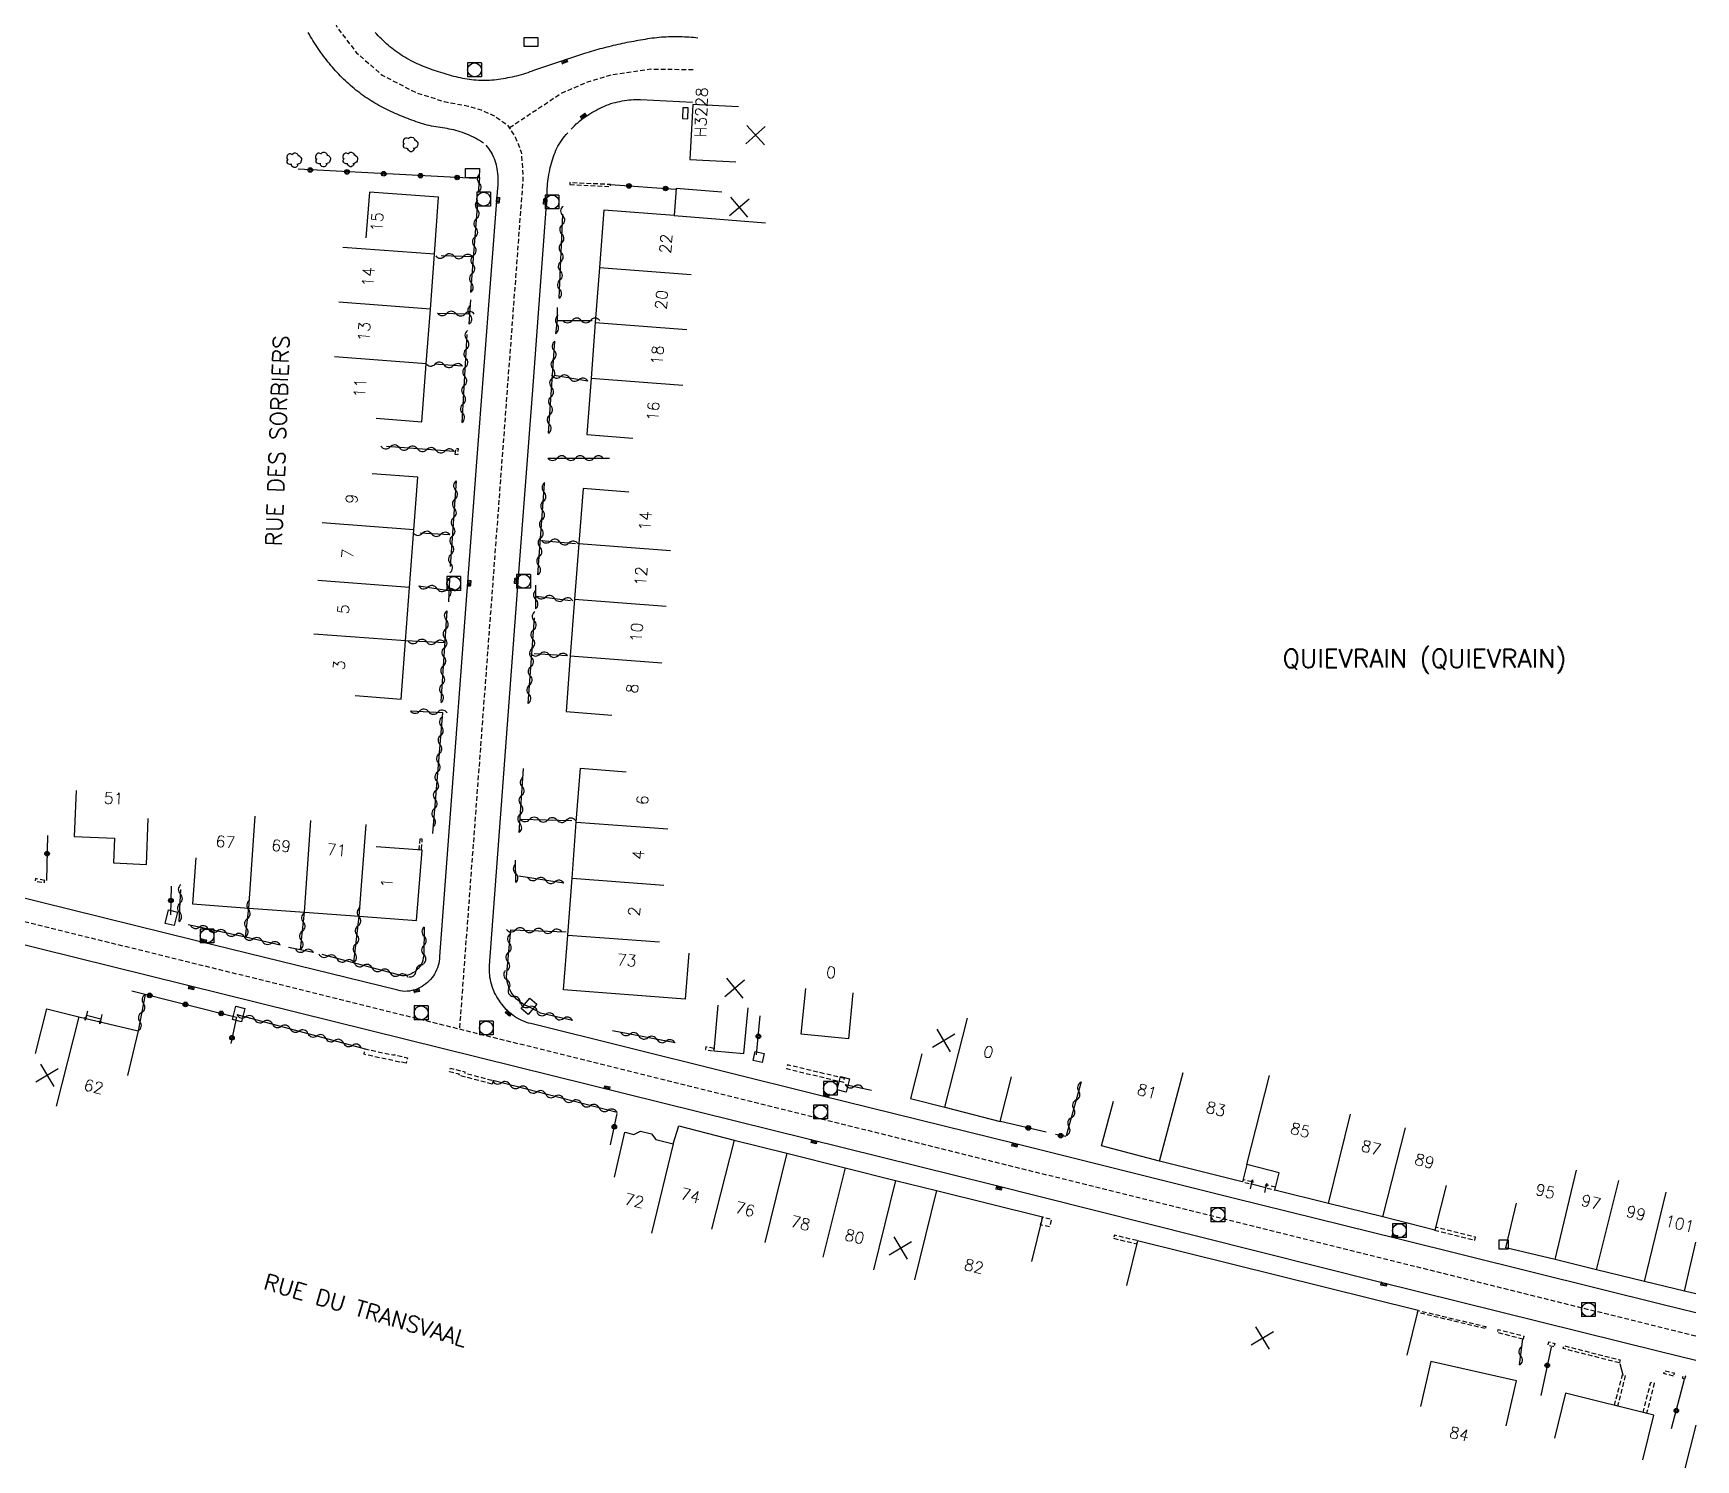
# Model space of a CAD drawing. Header units: millimetres. Extents: x 101000 to 102000, y 121000 to 122001.
# Drawn here: x 101819.2 to 102000, y 121675.7 to 121830.8 of the extents above; entities that cross this region are included whole.
import ezdxf
from ezdxf.enums import TextEntityAlignment as Align

# ---------------------------------------------------------------- set-up
doc = ezdxf.new("R2010")
doc.units = ezdxf.units.MM
doc.linetypes.add('DASHED', pattern=[0.75, 0.5, -0.25])
doc.layers.get('0').update_dxf_attribs({"linetype": 'CONTINUOUS'})
for name, color, linetype in [('W0001', 6, 'DASHED'), ('W0008', 7, 'CONTINUOUS'), ('W0017', 7, 'CONTINUOUS'), ('W0100', 7, 'CONTINUOUS'), ('W0105', 7, 'CONTINUOUS'), ('W0112', 1, 'DASHED'), ('W0300', 7, 'CONTINUOUS'), ('W0310', 3, 'CONTINUOUS'), ('W0322', 7, 'CONTINUOUS'), ('W0400', 7, 'CONTINUOUS'), ('W0420', 7, 'CONTINUOUS'), ('W0980', 7, 'CONTINUOUS'), ('W0984', 7, 'CONTINUOUS'), ('W0989', 7, 'CONTINUOUS'), ('W0991', 7, 'CONTINUOUS'), ('W1102', 7, 'CONTINUOUS'), ('W1471', 7, 'CONTINUOUS')]:
    doc.layers.add(name, color=color, linetype=linetype)
doc.styles.get("Standard").update_dxf_attribs({"font": 'romans.shx', "width": 0.85})

# ---------------------------------------------------------------- blocks, each defined once
blk = doc.blocks.new('t322o')
at = {"color": 0, "linetype": 'Continuous'}
for radius in [0.25, 0.15]:
    blk.add_circle((0, 0), radius, dxfattribs=at)
blk = doc.blocks.new('t310o')
at = {"color": 0, "linetype": 'Continuous'}
for centre, start, end in [((-0.5, 0.38), 216.8699, 323.1304), ((0.5, -0.37), 36.8699, 143.1303)]:
    blk.add_arc(centre, 0.625, start, end, dxfattribs=at)
blk = doc.blocks.new('t991o')
at = {"color": 0, "linetype": 'Continuous'}
for p, q in [((-1, 1), (1, -1)), ((-1, -1), (1, 1))]:
    blk.add_line(p, q, dxfattribs=at)
blk = doc.blocks.new('T420')
for p, q in [((0.75, 0.75), (-0.75, 0.75)), ((-0.75, 0.75), (-0.75, -0.75)), ((0.75, 0.75), (0.75, -0.75)), ((0.75, -0.75), (-0.75, -0.75))]:
    blk.add_line(p, q)
blk.add_ellipse((0, 0), major_axis=(-0.53, 0.53), ratio=1, start_param=3.926991, end_param=10.210176)
blk = doc.blocks.new('t112o')
at = {"color": 0, "linetype": 'Continuous'}
for p, q in [((-0.5, 0.5), (0.5, 0.5)), ((-0.5, -0.5), (-0.5, 0.5)), ((0.5, 0.5), (0.5, -0.5)), ((0.5, -0.5), (-0.5, -0.5))]:
    blk.add_line(p, q, dxfattribs=at)
blk = doc.blocks.new('T400')
for p, q in [((-0.15, 0.3), (0.15, 0.3)), ((-0.15, -0.25), (-0.15, 0.3)), ((-0.15, 0.15), (0.15, 0.15)), ((-0.15, 0), (0.15, 0)), ((0.15, 0.3), (0.15, -0.25)), ((-0.15, -0.15), (0.15, -0.15)), ((-0.15, -0.25), (-0.15, -0.3)), ((-0.15, -0.3), (0.15, -0.3)), ((0.15, -0.3), (0.15, -0.25))]:
    blk.add_line(p, q)
blk = doc.blocks.new('t105o')
for p, q in [((-0.5, 0), (0.5, 0)), ((0.5, 0), (0.2, 0.1)), ((0.5, 0), (0.2, -0.1))]:
    blk.add_line(p, q)
blk = doc.blocks.new('T1471')
at = {"color": 0, "linetype": 'Continuous', "flags": 128}
blk.add_lwpolyline([(-0.75, -0.5), (-0.75, 0.5), (0.75, 0.5), (0.75, -0.5), (-0.75, -0.5)], dxfattribs=at)
blk = doc.blocks.new('T300')
for p, q in [((-0.8, 0.51), (-0.86, 0.34)), ((-0.86, 0.34), (-0.86, 0.17)), ((-0.86, 0.17), (-0.74, 0.06)), ((-0.69, 0.63), (-0.8, 0.51)), ((-0.8, -0.06), (-0.74, 0.06)), ((-0.74, 0.06), (-0.69, 0.11)), ((-0.57, 0.69), (-0.69, 0.63)), ((-0.46, 0.69), (-0.57, 0.69)), ((-0.29, 0.63), (-0.46, 0.69)), ((-0.29, 0.63), (-0.17, 0.74)), ((-0.23, 0.57), (-0.29, 0.63)), ((-0.17, 0.74), (-0.06, 0.8)), ((-0.06, 0.8), (0.06, 0.8)), ((0.06, 0.8), (0.23, 0.74)), ((0.23, 0.74), (0.34, 0.63)), ((0.34, 0.63), (0.4, 0.51)), ((0.46, 0.46), (0.34, 0.46)), ((0.4, 0.51), (0.4, 0.46)), ((0.57, 0.4), (0.46, 0.46)), ((0.57, 0.4), (0.69, 0.29)), ((0.69, 0.29), (0.74, 0.17)), ((0.74, 0.06), (0.69, -0.17)), ((0.74, 0.17), (0.74, 0.06)), ((-0.8, -0.17), (-0.8, -0.06)), ((-0.8, -0.23), (-0.8, -0.17)), ((-0.74, -0.34), (-0.8, -0.23)), ((-0.69, -0.4), (-0.74, -0.34)), ((-0.51, -0.46), (-0.69, -0.4)), ((-0.4, -0.46), (-0.51, -0.46)), ((-0.4, -0.46), (-0.34, -0.46)), ((-0.34, -0.46), (-0.34, -0.4)), ((-0.34, -0.51), (-0.34, -0.46)), ((-0.29, -0.63), (-0.34, -0.51)), ((-0.17, -0.74), (-0.29, -0.63)), ((-0.06, -0.8), (-0.17, -0.74)), ((0.06, -0.8), (-0.06, -0.8)), ((0.17, -0.74), (0.06, -0.8)), ((0.23, -0.69), (0.17, -0.74)), ((0.29, -0.46), (0.23, -0.46)), ((0.29, -0.63), (0.23, -0.69)), ((0.46, -0.4), (0.29, -0.46)), ((0.34, -0.51), (0.29, -0.63)), ((0.34, -0.51), (0.34, -0.46)), ((0.57, -0.34), (0.46, -0.4)), ((0.63, -0.29), (0.57, -0.34)), ((0.69, -0.17), (0.63, -0.29))]:
    blk.add_line(p, q)

msp = doc.modelspace()

# ---------------------------------------------------------------- linework, layer by layer
at = {"layer": 'W0001', "flags": 128}
for points in [[(101871.98, 121944.6), (101852.43, 121853.25), (101849.9, 121841.48), (101849.64, 121838.82), (101850, 121836.73), (101850.82, 121834.28), (101852.32, 121831.34), (101854.35, 121828.69), (101857.13, 121826.26), (101860.78, 121824.37), (101863.91, 121823.37), (101866.5, 121822.89), (101867.91, 121822.47), (101869.26, 121821.87), (101870.77, 121820.82), (101871.62, 121819.52), (101872.27, 121817.87), (101872.42, 121816.01), (101872.43, 121814.7), (101865.54, 121722.54)], [(101890.95, 121826.82), (101886.29, 121826.88), (101882.01, 121826.25), (101879.47, 121825.49), (101876.67, 121824.28), (101870.98, 121820.5)], [(102000, 121689.16), (101875.91, 121719.97), (101845.74, 121727.45), (101742.24, 121752.9), (101724.79, 121756.88), (101713.43, 121759.35), (101702.72, 121761.58), (101693.63, 121763.39), (101678.54, 121765.75), (101663.15, 121767.34), (101639.93, 121769.47)]]:
    msp.add_lwpolyline(points, dxfattribs=at)
at = {"layer": 'W0008', "flags": 128}
for points in [[(101868.18, 121818.86), (101867.96, 121819), (101867.74, 121819.13), (101867.52, 121819.26), (101867.29, 121819.38), (101867.06, 121819.5), (101866.83, 121819.61), (101866.59, 121819.71), (101866.36, 121819.82), (101866.12, 121819.91), (101865.88, 121820), (101865.63, 121820.09), (101865.4, 121820.17), (101865.16, 121820.23), (101864.92, 121820.29), (101864.68, 121820.35), (101864.44, 121820.39), (101864.2, 121820.44), (101863.96, 121820.48), (101863.72, 121820.52), (101863.47, 121820.55), (101863.23, 121820.59), (101862.99, 121820.63), (101862.75, 121820.67), (101862.51, 121820.71), (101862.26, 121820.76), (101862.03, 121820.82), (101861.79, 121820.88), (101861.55, 121820.94), (101861.32, 121821.02), (101861.08, 121821.1), (101860.85, 121821.18), (101860.62, 121821.27), (101860.38, 121821.35), (101860.15, 121821.44), (101859.92, 121821.53), (101859.69, 121821.62), (101859.46, 121821.71), (101859.23, 121821.8), (101859, 121821.9), (101858.78, 121821.99), (101858.55, 121822.09), (101858.33, 121822.19), (101858.1, 121822.29), (101857.88, 121822.4), (101857.66, 121822.5), (101857.44, 121822.61), (101857.22, 121822.73), (101857, 121822.84), (101856.78, 121822.96), (101856.57, 121823.08), (101856.36, 121823.2), (101856.14, 121823.33), (101855.93, 121823.46), (101855.72, 121823.59), (101855.52, 121823.73), (101855.31, 121823.87), (101855.11, 121824.01), (101854.9, 121824.16), (101854.7, 121824.31), (101854.49, 121824.47), (101854.29, 121824.63), (101854.09, 121824.79), (101853.9, 121824.95), (101853.7, 121825.12), (101853.51, 121825.29), (101853.32, 121825.46), (101853.14, 121825.64), (101852.95, 121825.82), (101852.77, 121825.99), (101852.59, 121826.18), (101852.42, 121826.36), (101852.24, 121826.55), (101852.07, 121826.73), (101851.9, 121826.92), (101851.74, 121827.12), (101851.57, 121827.31), (101851.41, 121827.51), (101851.25, 121827.71), (101851.09, 121827.91), (101850.93, 121828.11), (101850.78, 121828.31), (101850.62, 121828.52), (101850.47, 121828.72), (101850.32, 121828.93), (101850.17, 121829.14), (101850.03, 121829.35), (101849.89, 121829.57), (101849.75, 121829.78), (101849.61, 121830), (101849.48, 121830.22), (101849.35, 121830.43), (101849.23, 121830.66), (101849.11, 121830.88)], [(101891.49, 121830.27), (101891.25, 121830.3), (101891, 121830.33), (101890.76, 121830.35), (101890.51, 121830.36), (101890.26, 121830.38), (101890.02, 121830.39), (101889.77, 121830.4), (101889.52, 121830.41), (101889.28, 121830.41), (101889.03, 121830.41), (101888.78, 121830.41), (101888.54, 121830.41), (101888.29, 121830.4), (101888.04, 121830.39), (101887.8, 121830.37), (101887.54, 121830.36), (101887.28, 121830.33), (101887.03, 121830.31), (101886.77, 121830.28), (101886.52, 121830.25), (101886.27, 121830.22), (101886.01, 121830.18), (101885.76, 121830.14), (101885.51, 121830.1), (101885.25, 121830.06), (101885, 121830.02), (101884.75, 121829.97), (101884.5, 121829.92), (101884.25, 121829.88), (101884, 121829.83), (101883.74, 121829.78), (101883.49, 121829.72), (101883.25, 121829.67), (101883.01, 121829.62), (101882.76, 121829.57), (101882.52, 121829.51), (101882.28, 121829.46), (101882.04, 121829.4), (101881.8, 121829.34), (101881.56, 121829.28), (101881.31, 121829.22), (101881.07, 121829.16), (101880.83, 121829.09), (101880.6, 121829.03), (101880.36, 121828.96), (101880.12, 121828.89), (101879.88, 121828.82), (101879.64, 121828.75), (101879.4, 121828.68), (101879.16, 121828.61), (101873.7, 121826.78), (101873.46, 121826.69), (101873.22, 121826.6), (101872.98, 121826.51), (101872.74, 121826.43), (101872.5, 121826.36), (101872.26, 121826.29), (101872.01, 121826.22), (101871.77, 121826.15), (101871.52, 121826.09), (101871.27, 121826.04), (101871.02, 121825.99), (101870.78, 121825.94), (101870.54, 121825.9), (101870.3, 121825.85), (101870.06, 121825.81), (101869.81, 121825.78), (101869.57, 121825.74), (101869.33, 121825.72), (101869.08, 121825.69), (101868.84, 121825.67), (101868.59, 121825.66), (101868.35, 121825.65), (101868.1, 121825.65), (101867.86, 121825.66), (101867.61, 121825.67), (101867.36, 121825.69), (101867.12, 121825.72), (101866.87, 121825.74), (101866.63, 121825.78), (101866.39, 121825.81), (101866.14, 121825.85), (101865.9, 121825.9), (101865.66, 121825.95), (101865.42, 121826), (101865.18, 121826.05), (101864.94, 121826.11), (101864.7, 121826.17), (101864.47, 121826.24), (101864.23, 121826.31), (101863.99, 121826.38), (101863.76, 121826.45), (101863.52, 121826.52), (101863.28, 121826.6), (101863.04, 121826.68), (101862.8, 121826.76), (101862.57, 121826.84), (101862.33, 121826.93), (101862.1, 121827.01), (101861.87, 121827.1), (101861.63, 121827.2), (101861.4, 121827.29), (101861.18, 121827.39), (101860.95, 121827.49), (101860.72, 121827.6), (101860.5, 121827.71), (101860.28, 121827.82), (101860.05, 121827.94), (101859.84, 121828.06), (101859.62, 121828.19), (101859.4, 121828.32), (101859.19, 121828.45), (101858.98, 121828.59), (101858.77, 121828.73), (101858.57, 121828.88), (101858.37, 121829.03), (101858.18, 121829.18), (101857.99, 121829.34), (101857.8, 121829.5), (101857.61, 121829.66), (101857.43, 121829.83), (101857.25, 121830), (101857.07, 121830.18), (101856.9, 121830.35), (101856.72, 121830.53), (101856.56, 121830.72), (101856.39, 121830.9)], [(101877.7, 121820.37), (101877.88, 121820.56), (101878.06, 121820.75), (101878.25, 121820.94), (101878.45, 121821.11), (101878.65, 121821.28), (101878.86, 121821.45), (101879.07, 121821.6), (101879.29, 121821.75), (101879.5, 121821.89), (101879.72, 121822.03), (101879.94, 121822.17), (101880.16, 121822.3), (101880.38, 121822.42), (101880.61, 121822.55), (101880.84, 121822.66), (101881.07, 121822.77), (101881.31, 121822.88), (101881.54, 121822.98), (101881.79, 121823.07), (101882.03, 121823.15), (101882.27, 121823.22), (101882.52, 121823.29), (101882.76, 121823.35), (101883, 121823.4), (101883.25, 121823.45), (101883.49, 121823.49), (101883.74, 121823.52), (101883.98, 121823.55), (101884.23, 121823.57), (101884.48, 121823.59), (101884.73, 121823.59), (101884.98, 121823.59), (101885.23, 121823.59), (101890.89, 121823.31)], [(102000, 121691.69), (101996.44, 121692.57), (101967.73, 121699.7), (101949.69, 121704.17), (101926.19, 121710.04), (101904.73, 121715.35), (101873.3, 121723.15), (101873.06, 121723.21), (101872.83, 121723.28), (101872.61, 121723.36), (101872.39, 121723.45), (101872.17, 121723.55), (101871.96, 121723.66), (101871.75, 121723.78), (101871.55, 121723.92), (101871.36, 121724.06), (101871.17, 121724.21), (101870.99, 121724.37), (101870.81, 121724.53), (101870.64, 121724.69), (101870.48, 121724.87), (101870.33, 121725.05), (101870.18, 121725.23), (101870.03, 121725.43), (101869.89, 121725.64), (101869.75, 121725.84), (101869.61, 121726.05), (101869.49, 121726.27), (101869.37, 121726.49), (101869.27, 121726.71), (101869.18, 121726.95), (101869.1, 121727.19), (101869.03, 121727.44), (101868.97, 121727.68), (101868.92, 121727.93), (101868.87, 121728.18), (101868.84, 121728.43), (101868.82, 121728.69), (101868.81, 121728.94), (101868.81, 121729.2), (101868.82, 121729.45), (101871.97, 121771.66), (101873.52, 121792.01), (101875.09, 121813.15), (101875.09, 121813.41), (101875.09, 121813.67), (101875.1, 121813.93), (101875.12, 121814.19), (101875.14, 121814.44), (101875.17, 121814.7), (101875.2, 121814.95), (101875.24, 121815.21), (101875.28, 121815.46), (101875.33, 121815.72), (101875.38, 121815.96), (101875.43, 121816.2), (101875.49, 121816.44), (101875.55, 121816.68), (101875.62, 121816.92), (101875.69, 121817.15), (101875.76, 121817.39), (101875.85, 121817.62), (101875.94, 121817.85), (101876.04, 121818.08), (101876.14, 121818.3), (101876.26, 121818.53), (101876.39, 121818.75), (101876.53, 121818.97), (101876.67, 121819.19), (101876.82, 121819.39), (101876.98, 121819.59), (101877.15, 121819.79), (101877.32, 121819.98)], [(101868.41, 121818.65), (101868.56, 121818.46), (101868.71, 121818.26), (101868.85, 121818.06), (101868.98, 121817.85), (101869.1, 121817.64), (101869.21, 121817.42), (101869.31, 121817.2), (101869.4, 121816.97), (101869.48, 121816.74), (101869.54, 121816.51), (101869.59, 121816.28), (101869.63, 121816.05), (101869.66, 121815.81), (101869.68, 121815.57), (101869.71, 121815.31), (101869.72, 121815.05), (101869.72, 121814.78), (101869.72, 121814.52), (101869.71, 121814.26), (101869.69, 121813.99), (101867.42, 121784.22), (101863.37, 121730.44), (101863.37, 121730.19), (101863.34, 121729.94), (101863.3, 121729.69), (101863.24, 121729.45), (101863.16, 121729.22), (101863.07, 121728.98), (101862.96, 121728.75), (101862.84, 121728.54), (101862.71, 121728.34), (101862.57, 121728.15), (101862.41, 121727.96), (101862.25, 121727.79), (101862.07, 121727.63), (101861.89, 121727.47), (101861.69, 121727.33), (101861.49, 121727.19), (101861.28, 121727.07), (101861.06, 121726.96), (101860.83, 121726.87), (101860.6, 121726.8), (101860.37, 121726.74), (101860.13, 121726.69), (101859.87, 121726.66), (101859.6, 121726.65), (101859.35, 121726.67), (101859.09, 121726.71), (101858.83, 121726.77), (101836.94, 121732.16), (101816.58, 121737.2)], [(101815.82, 121732.32), (101835.85, 121727.35), (101923.38, 121705.69), (101946.01, 121699.99), (101965.59, 121695.09), (101996.15, 121687.52), (102000, 121686.57)]]:
    msp.add_lwpolyline(points, dxfattribs=at)
at = {"layer": 'W0017', "flags": 128}
msp.add_lwpolyline([(101991.76, 121686.2), (101992.06, 121684.97)], dxfattribs=at)
at = {"layer": 'W0100', "flags": 128}
msp.add_lwpolyline([(101889.86, 121822.71), (101889.82, 121821.53), (101890.4, 121821.5), (101890.44, 121822.7)], close=True, dxfattribs=at)
for points in [[(101895.91, 121822.82), (101890.92, 121823.07), (101890.62, 121817.09), (101895.61, 121816.84)], [(101894.1, 121813.53), (101889.12, 121813.93), (101888.89, 121810.98), (101881.24, 121811.58), (101880.77, 121805.35), (101880.32, 121799.36), (101879.86, 121793.3), (101879.4, 121787.18), (101884.39, 121786.8)], [(101856.48, 121788.95), (101861.47, 121788.58), (101861.94, 121794.88), (101862.39, 121800.81), (101862.83, 121806.79), (101863.28, 121812.97), (101855.75, 121813.54), (101855.37, 121808.56)], [(101854.22, 121758.8), (101859.21, 121758.43), (101859.68, 121764.74), (101860.13, 121770.56), (101860.6, 121776.82), (101861.02, 121782.53), (101856.04, 121782.9)], [(101883.97, 121780.93), (101878.99, 121781.32), (101878.53, 121775.33), (101878.07, 121769.3), (101877.6, 121763.12), (101877.14, 121757.07), (101882.12, 121756.69)], [(101890.48, 121730.79), (101890.09, 121725.8), (101876.88, 121726.83), (101877.33, 121732.77), (101877.8, 121738.96), (101878.25, 121745.06), (101878.7, 121750.9), (101883.69, 121750.52)], [(101823.85, 121748.48), (101823.63, 121743.49), (101828.03, 121743.3), (101827.94, 121740.61), (101831.5, 121740.46), (101831.71, 121745.46)], [(101836.89, 121741.15), (101836.51, 121736.16), (101842.63, 121735.7), (101848.68, 121735.27), (101854.64, 121734.82), (101860.88, 121734.34), (101861.48, 121741.99), (101856.5, 121742.38)], [(101908.34, 121726.48), (101907.85, 121721.5), (101902.72, 121722.01), (101903.21, 121726.98)], [(101893.66, 121725.16), (101893.21, 121720.18), (101896.48, 121719.89), (101896.93, 121724.87)], [(101819.45, 121719.91), (101820.69, 121724.76), (101824.17, 121723.87), (101830.59, 121722.36), (101829.45, 121717.5)], [(101826.55, 121723.63), (101824.98, 121724.02)], [(101915.84, 121719.85), (101914.61, 121715), (101918.33, 121714.05), (101924.35, 121712.51), (101925.59, 121717.36)], [(101972.85, 121705.55), (101971.63, 121700.7), (101965.98, 121702.13), (101960.06, 121703.59), (101954.22, 121705.04), (101954.68, 121706.94), (101951.19, 121707.82), (101950.71, 121705.94), (101950.54, 121705.97), (101941.68, 121708.19), (101935.38, 121709.87), (101936.67, 121714.7)], [(101882.42, 121706.46), (101883.54, 121711.33), (101884.52, 121711.11), (101885.24, 121711.45), (101886.44, 121711.17), (101886.91, 121710.55), (101888.79, 121710.09), (101889.42, 121712.02), (101895.44, 121710.47), (101901.17, 121709.05), (101907.5, 121707.47), (101912.97, 121706.1), (101917.43, 121704.99), (101928.96, 121702.13), (101927.76, 121697.28)], [(101953.23, 121705.29), (101951.68, 121705.69)], [(102000, 121693.79), (101998.78, 121694.07), (101994.44, 121695.11), (101989.22, 121696.4), (101984.71, 121697.49), (101979.34, 121698.76), (101980.5, 121703.63)], [(101968.6, 121687.12), (101969.81, 121691.97), (101939.29, 121699.54), (101938.08, 121694.69)], [(101979.39, 121679.44), (101980.49, 121684.31), (101971.18, 121686.41), (101970.08, 121681.54)], [(101994.26, 121675.74), (101995.45, 121680.6), (101985.84, 121682.96), (101984.65, 121678.1)], [(102000, 121679.49), (102000, 121679.49), (101998.77, 121674.64)]]:
    msp.add_lwpolyline(points, dxfattribs=at)
at = {"layer": 'W0112', "flags": 128}
for points in [[(101877.56, 121814.35), (101881.97, 121814.14), (101881.98, 121814.35), (101877.57, 121814.56)], [(101865.09, 121785.01), (101865.17, 121785.68), (101865.42, 121785.66), (101865.35, 121784.98)], [(101861.23, 121743.24), (101861.14, 121742.08), (101861.41, 121742.05), (101861.51, 121743.21)], [(101820.45, 121738.72), (101819.46, 121738.91), (101819.41, 121738.65), (101820.39, 121738.45)], [(101859.74, 121718.84), (101859.04, 121719.01), (101859.04, 121718.97), (101855.17, 121719.81), (101855.3, 121720.4), (101858.45, 121719.71), (101858.45, 121719.78), (101859.89, 121719.42)], [(101893.24, 121720.43), (101892.35, 121720.62), (101892.29, 121720.34), (101893.18, 121720.15)], [(101869.1, 121716.58), (101865.49, 121717.53), (101865.55, 121717.64), (101864.46, 121717.92), (101864.56, 121718.3), (101866.15, 121717.9), (101866.08, 121717.78), (101869.2, 121716.96)], [(101907.43, 121717.18), (101901.22, 121718.66), (101901.12, 121718.25), (101907.34, 121716.77)], [(101951.74, 121705.94), (101950.77, 121706.18), (101950.71, 121705.93), (101951.68, 121705.69)], [(101954.3, 121705.37), (101953.31, 121705.61), (101953.23, 121705.29), (101954.22, 121705.05)], [(101929.73, 121701.04), (101928.75, 121701.28), (101928.96, 121702.13), (101929.94, 121701.89)], [(101936.69, 121699.81), (101939.2, 121699.2), (101939.29, 121699.54), (101936.78, 121700.15)], [(101977.11, 121689.99), (101969.75, 121691.74), (101969.81, 121691.97), (101977.17, 121690.22)], [(101981.22, 121688.84), (101978.44, 121689.56), (101978.53, 121689.9), (101981.31, 121689.18)], [(101984.58, 121688.01), (101983.92, 121688.18), (101984.01, 121688.55), (101984.67, 121688.38)], [(101991.69, 121686.27), (101985.57, 121687.82), (101985.66, 121688.14), (101991.77, 121686.59)], [(101997.59, 121684.84), (101996.52, 121685.1), (101996.6, 121685.43), (101997.67, 121685.17)], [(101991.16, 121681.65), (101992.02, 121684.96), (101992.34, 121684.88), (101991.49, 121681.57)], [(101995.49, 121684.07), (101994.65, 121680.79), (101994.27, 121680.89), (101995.12, 121684.17)], [(101998.77, 121684.51), (101998.55, 121684.59), (101998.68, 121684.92), (101998.9, 121684.84)]]:
    msp.add_lwpolyline(points, close=True, dxfattribs=at)
msp.add_lwpolyline([(101971.59, 121700.7), (101975.96, 121699.61), (101976.04, 121699.92), (101971.71, 121701.01)], dxfattribs=at)
at = {"layer": 'W0310', "flags": 128}
for points in [[(101867.62, 121813.53), (101867.75, 121815.13)], [(101866.77, 121802.67), (101867.55, 121812.36)], [(101876.39, 121801.99), (101876.79, 121811.14)], [(101866.97, 121806.5), (101863.56, 121806.6)], [(101866.62, 121799.19), (101866.77, 121801.81)], [(101876.22, 121799.59), (101876.2, 121801)], [(101863.16, 121800.37), (101866.6, 121800.29)], [(101876.02, 121798.18), (101876.22, 121799.59), (101879.98, 121799.58)], [(101865.83, 121788.5), (101866.4, 121798.06)], [(101875.25, 121787.33), (101875.92, 121797.33)], [(101865.88, 121794.61), (101862.8, 121794.84)], [(101879.51, 121792.98), (101875.86, 121793.61)], [(101864.98, 121785.34), (101857.6, 121785.87)], [(101875.17, 121784.61), (101881.87, 121784.62)], [(101865.19, 121782.15), (101864.55, 121772.82)], [(101874.09, 121771.94), (101874.81, 121781.84)], [(101864.51, 121776.28), (101861.27, 121776.46)], [(101874.47, 121775.68), (101878.17, 121775.32)], [(101861.12, 121770.74), (101864.38, 121770.23)], [(101864.46, 121771.51), (101864.34, 121769)], [(101873.84, 121768.24), (101873.87, 121770.8)], [(101873.89, 121769.62), (101877.63, 121769.13)], [(101864.18, 121768.02), (101863.53, 121758.15)], [(101873.03, 121757.96), (101873.7, 121767.26)], [(101863.98, 121764.55), (101859.68, 121764.74), (101849.71, 121765.49)], [(101877.31, 121763.11), (101873.69, 121763.36)], [(101860.21, 121757.16), (101863.71, 121756.96), (101862.6, 121743.8)], [(101872.05, 121743.92), (101872.51, 121750.89)], [(101842.27, 121732.57), (101842.63, 121735.7), (101843.35, 121745.68)], [(101848.26, 121731.21), (101848.68, 121735.27), (101849.4, 121745.24)], [(101872.17, 121745.36), (101877.78, 121745.23)], [(101854.07, 121729.8), (101854.64, 121734.82), (101855.4, 121744.79)], [(101871.67, 121738.49), (101871.64, 121740.91)], [(101835.06, 121734.24), (101835.23, 121737.71)], [(101876.91, 121738.4), (101871.99, 121739.19)], [(101846.04, 121731.68), (101842.27, 121732.56), (101836.06, 121733.9)], [(101861.72, 121733.64), (101861.66, 121730.54), (101861.62, 121730.28), (101861.56, 121730.02), (101861.48, 121729.78), (101861.37, 121729.55), (101861.23, 121729.34), (101861.07, 121729.14), (101860.88, 121728.94), (101860.68, 121728.78), (101860.48, 121728.65), (101860.27, 121728.53), (101860.04, 121728.45), (101859.81, 121728.39), (101859.56, 121728.35), (101859.31, 121728.34), (101850.61, 121730.65)], [(101877.85, 121723.48), (101874.35, 121724.3), (101874.11, 121724.43), (101873.87, 121724.56), (101873.62, 121724.69), (101873.38, 121724.82), (101873.17, 121724.93), (101872.95, 121725.03), (101872.74, 121725.13), (101872.52, 121725.24), (101872.32, 121725.36), (101872.12, 121725.5), (101871.94, 121725.65), (101871.77, 121725.81), (101871.61, 121725.97), (101871.45, 121726.15), (101871.32, 121726.34), (101871.19, 121726.54), (101871.07, 121726.77), (101870.97, 121727), (101870.88, 121727.24), (101870.8, 121727.48), (101870.74, 121727.73), (101870.7, 121727.98), (101870.67, 121728.24), (101871.12, 121733.35), (101877.17, 121733.13)], [(101849.67, 121730.87), (101846.94, 121731.42)], [(101831.38, 121726.31), (101830.59, 121722.36)], [(101841.34, 121724.14), (101855.31, 121720.41)], [(101889, 121721.04), (101882.21, 121722.38)], [(101882.69, 121713.48), (101869.19, 121716.96)], [(101907.49, 121716.52), (101910.35, 121715.9)], [(101931.56, 121710.99), (101933.19, 121716.87)], [(101980.84, 121686.04), (101981.18, 121688.85)]]:
    msp.add_lwpolyline(points, dxfattribs=at)
at = {"layer": 'W0322', "flags": 128}
for points in [[(101867.3, 121815.01), (101848, 121816.01)], [(101881.98, 121814.35), (101889.06, 121813.85)], [(101820.74, 121743.61), (101820.63, 121738.7)], [(101834.21, 121738.09), (101834.13, 121734.98)], [(101829.93, 121726.7), (101841.29, 121723.84), (101840.67, 121720.98)], [(101897.87, 121719.77), (101898.26, 121724)], [(101881.97, 121709.98), (101882.7, 121713.37)], [(101929.36, 121711.36), (101924.4, 121712.5)], [(101931.51, 121710.86), (101930.38, 121711.09)], [(101984.26, 121687.96), (101983.17, 121682.73)], [(101997.38, 121679.14), (101998.78, 121684.48)]]:
    msp.add_lwpolyline(points, dxfattribs=at)
at = {"layer": 'W1102', "flags": 128}
for points in [[(101888.89, 121810.98), (101898.85, 121810.19)], [(101862.83, 121806.79), (101852.85, 121807.52)], [(101880.77, 121805.35), (101890.74, 121804.59)], [(101862.39, 121800.81), (101852.42, 121801.56)], [(101880.32, 121799.36), (101890.29, 121798.61)], [(101861.94, 121794.88), (101851.97, 121795.63)], [(101879.86, 121793.3), (101889.84, 121792.56)], [(101860.6, 121776.82), (101850.62, 121777.57)], [(101878.53, 121775.33), (101888.5, 121774.57)], [(101860.13, 121770.56), (101850.16, 121771.33)], [(101878.07, 121769.3), (101888.04, 121768.53)], [(101877.6, 121763.12), (101887.57, 121762.37)], [(101878.25, 121745.06), (101888.22, 121744.31)], [(101877.8, 121738.96), (101887.77, 121738.21)], [(101877.33, 121732.77), (101887.3, 121732.02)], [(101824.17, 121723.87), (101821.7, 121714.18)], [(101918.33, 121714.05), (101920.81, 121723.74)], [(101941.68, 121708.19), (101944.26, 121717.85)], [(101951.19, 121707.82), (101953.64, 121717.51)], [(101960.06, 121703.59), (101962.46, 121713.3)], [(101965.98, 121702.13), (101968.43, 121711.82)], [(101888.79, 121710.09), (101886.43, 121700.38)], [(101895.44, 121710.47), (101892.96, 121700.79)], [(101901.17, 121709.05), (101898.75, 121699.34)], [(101907.5, 121707.47), (101905.06, 121697.77)], [(101984.71, 121697.49), (101987.02, 121707.22)], [(101912.97, 121706.1), (101910.56, 121696.39)], [(101989.22, 121696.4), (101991.62, 121706.11)], [(101917.43, 121704.99), (101915.02, 121695.29)], [(101994.44, 121695.11), (101996.79, 121704.83)], [(101998.78, 121694.07), (102000, 121699.38)]]:
    msp.add_lwpolyline(points, dxfattribs=at)

# ---------------------------------------------------------------- block references
at = {"layer": 'W0105'}
for p, rotation in [((101824.98, 121724.02), 255.7324788070356), ((101826.55, 121723.63), 258.4758538605431), ((101951.68, 121705.69), 76.26680104721184), ((101953.23, 121705.29), 77.46311181296493)]:
    msp.add_blockref('t105o', p, dxfattribs=dict(at, rotation=rotation))
at = {"layer": 'W0112', "rotation": 257.2545661716431}
msp.add_blockref('t112o', (101898.09, 121719.52), dxfattribs=at)
at = {"layer": 'W0112'}
msp.add_blockref('t112o', (101979.11, 121699.13), dxfattribs=at)
at = {"layer": 'W0300'}
for p in [(101860.28, 121818.72), (101847.62, 121817), (101850.77, 121817.07), (101853.72, 121817.08)]:
    msp.add_blockref('T300', p, dxfattribs=at)
at = {"layer": 'W0310'}
for p, rotation in [((101867.7, 121814.52), 85.21725751202102), ((101867.49, 121811.64), 85.43799969130352), ((101876.78, 121810.98), 87.5207193221457), ((101867.33, 121809.65), 85.43799969130352), ((101867.17, 121807.65), 85.43799969130352), ((101876.69, 121808.98), 87.5207193221457), ((101863.97, 121806.59), 178.32269941248), ((101865.97, 121806.53), 178.32269941248), ((101867.01, 121805.66), 85.43799969130352), ((101876.61, 121806.98), 87.5207193221457), ((101866.85, 121803.66), 85.43799969130352), ((101876.52, 121804.98), 87.5207193221457), ((101876.44, 121802.99), 87.5207193221457), ((101866.68, 121800.18), 86.8599022856155), ((101864.16, 121800.34), 358.6019270796623), ((101866.16, 121800.3), 358.6019270796623), ((101876.16, 121799.17), 81.62284047885349), ((101877.8, 121799.58), 359.9173298939707), ((101879.8, 121799.58), 359.9173298939707), ((101866.37, 121797.48), 86.55866664407753), ((101866.25, 121795.49), 86.55866664407753), ((101875.85, 121796.31), 86.1248226028667), ((101862.89, 121794.84), 175.6460180626743), ((101864.88, 121794.68), 175.6460180626743), ((101866.13, 121793.49), 86.55866664407753), ((101875.72, 121794.31), 86.1248226028667), ((101876.55, 121793.49), 170.2021921396946), ((101866.01, 121791.49), 86.55866664407753), ((101875.58, 121792.31), 86.1248226028667), ((101878.52, 121793.15), 170.2021921396946), ((101865.89, 121789.5), 86.55866664407753), ((101875.45, 121790.32), 86.1248226028667), ((101875.31, 121788.32), 86.1248226028667), ((101858, 121785.84), 175.8529810268044), ((101859.99, 121785.7), 175.8529810268044), ((101861.99, 121785.55), 175.8529810268044), ((101863.98, 121785.41), 175.8529810268044), ((101876.17, 121784.61), 0.1265735916757362), ((101878.17, 121784.62), 0.1265735916757362), ((101880.17, 121784.62), 0.1265735916757362), ((101865.12, 121781.15), 266.0545968801091), ((101874.75, 121780.92), 85.84011487410056), ((101864.99, 121779.16), 266.0545968801091), ((101874.6, 121778.92), 85.84011487410056), ((101864.85, 121777.16), 266.0545968801091), ((101874.46, 121776.93), 85.84011487410056), ((101861.52, 121776.45), 176.8539500974858), ((101863.52, 121776.34), 176.8539500974858), ((101864.71, 121775.17), 266.0545968801091), ((101874.31, 121774.94), 85.84011487410056), ((101875.46, 121775.59), 354.3570368616136), ((101877.45, 121775.39), 354.3570368616136), ((101864.57, 121773.17), 266.0545968801091), ((101874.17, 121772.94), 85.84011487410056), ((101862.11, 121770.58), 351.1796152883473), ((101864.09, 121770.28), 351.1796152883473), ((101864.41, 121770.51), 267.3461414328808), ((101873.85, 121769.24), 89.35346474086703), ((101874.89, 121769.49), 352.5805673453233), ((101876.87, 121769.23), 352.5805673453233), ((101864.11, 121767.02), 266.2354282118375), ((101873.68, 121766.94), 85.85025151641807), ((101860.98, 121764.69), 177.4955367793108), ((101862.98, 121764.6), 177.4955367793108), ((101863.98, 121765.02), 266.2354282118375), ((101873.53, 121764.95), 85.85025151641807), ((101863.85, 121763.03), 266.2354282118375), ((101873.39, 121762.95), 85.85025151641807), ((101874.32, 121763.32), 175.9339793806207), ((101876.31, 121763.18), 175.9339793806207), ((101863.72, 121761.03), 266.2354282118375), ((101873.24, 121760.96), 85.85025151641807), ((101863.59, 121759.04), 266.2354282118375), ((101873.1, 121758.96), 85.85025151641807), ((101861.21, 121757.1), 356.6897188493472), ((101863.2, 121756.99), 356.6897188493472), ((101863.58, 121755.47), 265.1817973853293), ((101863.42, 121753.48), 265.1817973853293), ((101863.25, 121751.48), 265.1817973853293), ((101863.08, 121749.49), 265.1817973853293), ((101872.38, 121748.91), 86.2368354136399), ((101862.91, 121747.5), 265.1817973853293), ((101872.24, 121746.92), 86.2368354136399), ((101862.74, 121745.51), 265.1817973853293), ((101872.11, 121744.92), 86.2368354136399), ((101873.17, 121745.34), 358.6411904860177), ((101875.17, 121745.29), 358.6411904860177), ((101877.17, 121745.24), 358.6411904860177), ((101871.66, 121739.49), 90.89034007190155), ((101835.2, 121737.24), 87.18966416267565), ((101873.95, 121738.87), 170.8486162123965), ((101875.93, 121738.56), 170.8486162123965), ((101835.11, 121735.24), 87.18966416267565), ((101842.61, 121735.55), 83.31543182644145), ((101837.26, 121733.64), 167.8527339976167), ((101842.38, 121733.56), 83.31543182644145), ((101848.57, 121734.19), 84.03547992433867), ((101854.63, 121734.77), 83.54083919693944), ((101839.22, 121733.22), 167.8527339976167), ((101841.17, 121732.8), 167.8527339976167), ((101843.12, 121732.36), 166.789244124268), ((101845.07, 121731.91), 166.789244124268), ((101848.36, 121732.2), 84.03547992433867), ((101854.41, 121732.78), 83.54083919693944), ((101861.7, 121732.64), 268.7887080361255), ((101871.66, 121733.33), 357.9082254122781), ((101870.99, 121731.9), 84.96482356341829), ((101873.66, 121733.26), 357.9082254122781), ((101875.66, 121733.18), 357.9082254122781), ((101848.69, 121731.07), 168.770269702851), ((101851.23, 121730.48), 165.1551055253185), ((101853.17, 121729.97), 165.1551055253185), ((101854.18, 121730.79), 83.54083919693944), ((101861.66, 121730.64), 268.7887080361255), ((101870.81, 121729.91), 84.96482356341829), ((101855.1, 121729.46), 165.1551055253185), ((101857.03, 121728.94), 165.1551055253185), ((101858.97, 121728.43), 165.1551055253185), ((101860.82, 121728.89), 219.7164305296216), ((101870.71, 121727.92), 100.1157134206188), ((101871.5, 121726.1), 130.4569444694258), ((101831.18, 121725.32), 258.6648110910403), ((101873.11, 121724.96), 154.7594961874882), ((101830.79, 121723.36), 258.6648110910403), ((101842.31, 121723.88), 345.0513326733053), ((101844.24, 121723.36), 345.0513326733053), ((101846.17, 121722.85), 345.0513326733053), ((101874.93, 121724.16), 166.8646137459652), ((101876.88, 121723.71), 166.8646137459652), ((101848.11, 121722.33), 345.0513326733053), ((101850.04, 121721.81), 345.0513326733053), ((101851.97, 121721.3), 345.0513326733053), ((101884.09, 121722.01), 168.8650066729268), ((101886.05, 121721.62), 168.8650066729268), ((101888.01, 121721.24), 168.8650066729268), ((101853.9, 121720.78), 345.0513326733053), ((101870.1, 121716.72), 165.5246147447473), ((101872.04, 121716.22), 165.5246147447473), ((101873.97, 121715.73), 165.5246147447473), ((101908.46, 121716.31), 347.6473567773092), ((101932.9, 121715.8), 74.4734003175093), ((101875.91, 121715.23), 165.5246147447473), ((101877.85, 121714.73), 165.5246147447473), ((101879.78, 121714.23), 165.5246147447473), ((101881.72, 121713.73), 165.5246147447473), ((101932.36, 121713.88), 74.4734003175093), ((101931.83, 121711.95), 74.4734003175093), ((101980.96, 121687.03), 83.11871604073345)]:
    msp.add_blockref('t310o', p, dxfattribs=dict(at, rotation=rotation))
at = {"layer": 'W0322'}
for p, rotation in [((101849.32, 121815.94), 177.0535833970293), ((101853.32, 121815.73), 177.0535833970293), ((101857.31, 121815.53), 177.0535833970293), ((101861.31, 121815.32), 177.0535833970293), ((101865.3, 121815.12), 177.0535833970293), ((101883.98, 121814.21), 355.9775202448744), ((101887.97, 121813.93), 355.9775202448744), ((101820.7, 121741.62), 268.630494240312), ((101831.87, 121726.21), 345.8820846130674), ((101835.75, 121725.23), 345.8820846130674), ((101839.63, 121724.26), 345.8820846130674), ((101840.81, 121721.61), 257.6766996055163), ((101898.06, 121721.76), 84.69417226536859), ((101882.39, 121711.94), 77.91621102269131), ((101927.41, 121711.81), 166.9751187884506), ((101983.85, 121686), 258.2400939659273), ((101997.89, 121681.07), 75.31621164401908)]:
    msp.add_blockref('t322o', p, dxfattribs=dict(at, rotation=rotation))
for p in [(101834.17, 121736.53), (101930.94, 121710.97)]:
    msp.add_blockref('t322o', p, dxfattribs=at)
at = {"layer": 'W0400'}
for p, rotation in [((101876.97, 121827.73), 288.5031973474973), ((101879.03, 121821.81), 124.4291197096719), ((101869.74, 121812.67), 355.6507102494684), ((101874.87, 121812.51), 175.7536916307317), ((101866.63, 121771.03), 355.6936075579058), ((101871.72, 121771.26), 175.7299558584317), ((101837.76, 121732.15), 76.17577203093317), ((101836.37, 121727.04), 256.1037992612548), ((101860.87, 121726.72), 281.8454333946181), ((101870.86, 121724.27), 227.4913940885344), ((101881.62, 121716.18), 76.10379926151786), ((101905.46, 121715.37), 76.08324385815482), ((101904.09, 121710.31), 256.1037992595167), ((101925.92, 121709.95), 256.0832438540959), ((101924.2, 121705.25), 255.8718188842127), ((101967.29, 121700.02), 76.10980904773076), ((101966.06, 121694.81), 256.0813140093646)]:
    msp.add_blockref('T400', p, dxfattribs=dict(at, rotation=rotation))
at = {"layer": 'W0420'}
for p in [(101867.19, 121826.82), (101868.18, 121812.77), (101875.62, 121812.46), (101872.51, 121771.23), (101864.92, 121770.99), (101838.1, 121732.68), (101861.38, 121724.32), (101868.47, 121722.66), (101905.89, 121716.11), (101904.81, 121713.54), (101948.02, 121702.36), (101967.77, 121700.64), (101988.32, 121692.05)]:
    msp.add_blockref('T420', p, dxfattribs=at)
at = {"layer": 'W0991'}
for p, rotation in [((101897.76, 121819.73), 87.10862237744206), ((101895.98, 121811.9), 85.47384096521387), ((101895.48, 121727.01), 354.8016783986453), ((101918.2, 121721.31), 345.7409272606051), ((101820.7, 121717.53), 345.7176947372132), ((101913.51, 121698.75), 346.0650189585867), ((101952.86, 121688.96), 346.0620228800387)]:
    msp.add_blockref('t991o', p, dxfattribs=dict(at, rotation=rotation))
at = {"layer": 'W1471'}
msp.add_blockref('T1471', (101873.32, 121829.85), dxfattribs=at)
for p, rotation in [((101866.96, 121815.59), 359.5545352269754), ((101834.22, 121734.65), 256.0889334541306), ((101841.54, 121724.19), 76.10379925974216), ((101873.11, 121725.02), 229.5531198503329), ((101907.31, 121716.54), 256.0832438563976)]:
    msp.add_blockref('T1471', p, dxfattribs=dict(at, rotation=rotation))

# ---------------------------------------------------------------- texts
at = {"layer": 'W0980'}
msp.add_text('QUIEVRAIN (QUIEVRAIN)', height=2, dxfattribs=at).set_placement((101970.49, 121762.7), align=Align.MIDDLE)
at = {"layer": 'W0984'}
msp.add_text('H3228', height=1.25, rotation=87.9885, dxfattribs=at).set_placement((101891.84, 121822.2), align=Align.MIDDLE)
at = {"layer": 'W0989'}
for s, rotation, p in [('RUE DES SORBIERS', 87.8781, (101845.77, 121786.5)), ('RUE DU TRANSVAAL', 343.8164, (101855.36, 121691.98))]:
    msp.add_text(s, height=1.75, rotation=rotation, dxfattribs=at).set_placement(p, align=Align.MIDDLE)
at = {"layer": 'W0991'}
for s, rotation, p in [('15', 85.7772, (101856.58, 121810.29)), ('22', 85.667, (101887.99, 121807.93)), ('14', 85.792, (101855.63, 121804.31)), ('20', 85.6704, (101887.52, 121801.83)), ('13', 85.6893, (101855.18, 121798.37)), ('18', 85.7184, (101887.07, 121795.81)), ('11', 85.719, (101854.72, 121792.25)), ('16', 85.713, (101886.61, 121789.72)), ('9', 85.7297, (101853.83, 121780.2)), ('14', 85.6133, (101885.74, 121777.79)), ('7', 85.7082, (101853.38, 121774.22)), ('12', 85.6408, (101885.28, 121771.78)), ('5', 85.6048, (101852.92, 121768.19)), ('10', 85.6158, (101884.81, 121765.67)), ('3', 85.7348, (101852.46, 121762.11)), ('8', 85.6729, (101884.35, 121759.57)), ('51', 357.2763, (101827.94, 121747.64)), ('6', 85.5994, (101885.45, 121747.44)), ('67', 355.7013, (101840.1, 121742.91)), ('69', 355.8804, (101846.16, 121742.47)), ('71', 355.6768, (101852.19, 121742.02)), ('4', 85.7458, (101885, 121741.49)), ('1', 85.502, (101857.65, 121738.45)), ('2', 85.7168, (101884.54, 121735.34)), ('73', 355.5686, (101883.74, 121730.04)), ('0', 354.4051, (101905.97, 121728.72)), ('0', 345.6528, (101923.08, 121720.07)), ('62', 346.8057, (101825.78, 121716.3)), ('81', 345.0383, (101940.33, 121715.79)), ('83', 345.9466, (101947.81, 121713.87)), ('85', 345.9877, (101956.99, 121711.57)), ('87', 346.1005, (101964.7, 121709.66)), ('89', 345.7492, (101970.51, 121708.2)), ('74', 345.615, (101890.69, 121704.46)), ('95', 346.6461, (101983.65, 121704.93)), ('72', 346.7128, (101884.56, 121703.9)), ('76', 346.0112, (101896.61, 121702.97)), ('97', 346.4674, (101988.61, 121703.75)), ('78', 346.0372, (101902.64, 121701.47)), ('99', 346.1435, (101993.51, 121702.55)), ('101', 346.4191, (101998.26, 121701.39)), ('80', 345.9114, (101908.53, 121700)), ('82', 346.0522, (101921.51, 121696.77)), ('84', 347.2774, (101974.29, 121678.54))]:
    msp.add_text(s, height=1.25, rotation=rotation, dxfattribs=at).set_placement(p, align=Align.MIDDLE)

doc.saveas('drawing.dxf')
